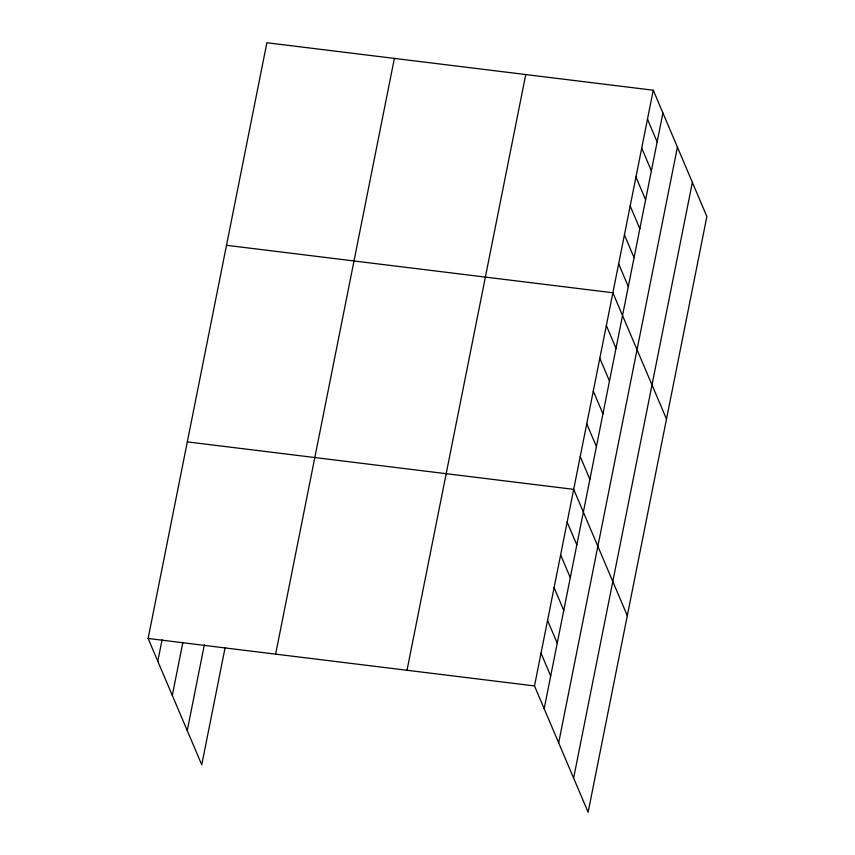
<?xml version="1.0" encoding="UTF-8"?>
<svg xmlns="http://www.w3.org/2000/svg" width="855" height="855" viewBox="0 0 855 855"><rect width="100%" height="100%" fill="white"/><g stroke="black" fill="none" stroke-linecap="round" stroke-linejoin="round"><path stroke-width="1.28" d="M225.111 647.588L201.748 764.787L148.129 638.471L266.878 42.75L653.252 90.213L706.871 216.529L588.122 812.25L534.503 685.934L653.252 90.213M157.801 661.236L162.065 639.818M172.304 695.404L182.852 642.479M187.245 730.619L204.324 644.927M275.631 654.128L394.379 58.418M407.001 670.267L525.75 74.556M544.165 708.699L662.914 112.978M558.668 742.877L677.417 147.156M573.62 778.082L692.368 182.361M226.511 245.3L612.875 292.763L666.494 419.078M187.32 441.885L573.694 489.349L627.303 615.664M148.129 638.471L534.503 685.934M647.481 119.144L657.142 141.919M641.72 148.086L651.382 170.85M635.949 177.017L645.611 199.781M630.178 205.959L639.839 228.723M624.407 234.89L634.079 257.654M618.646 263.821L628.307 286.596M606.345 325.52L616.006 348.295M599.815 358.288L609.476 381.052M593.285 391.056L602.946 413.82M586.754 423.813L596.416 446.588M580.224 456.581L589.886 479.345M567.154 522.116L576.826 544.881M560.624 554.874L570.296 577.638M554.093 587.642L563.755 610.406M547.563 620.409L557.225 643.174M541.033 653.167L550.695 675.942"/></g></svg>
